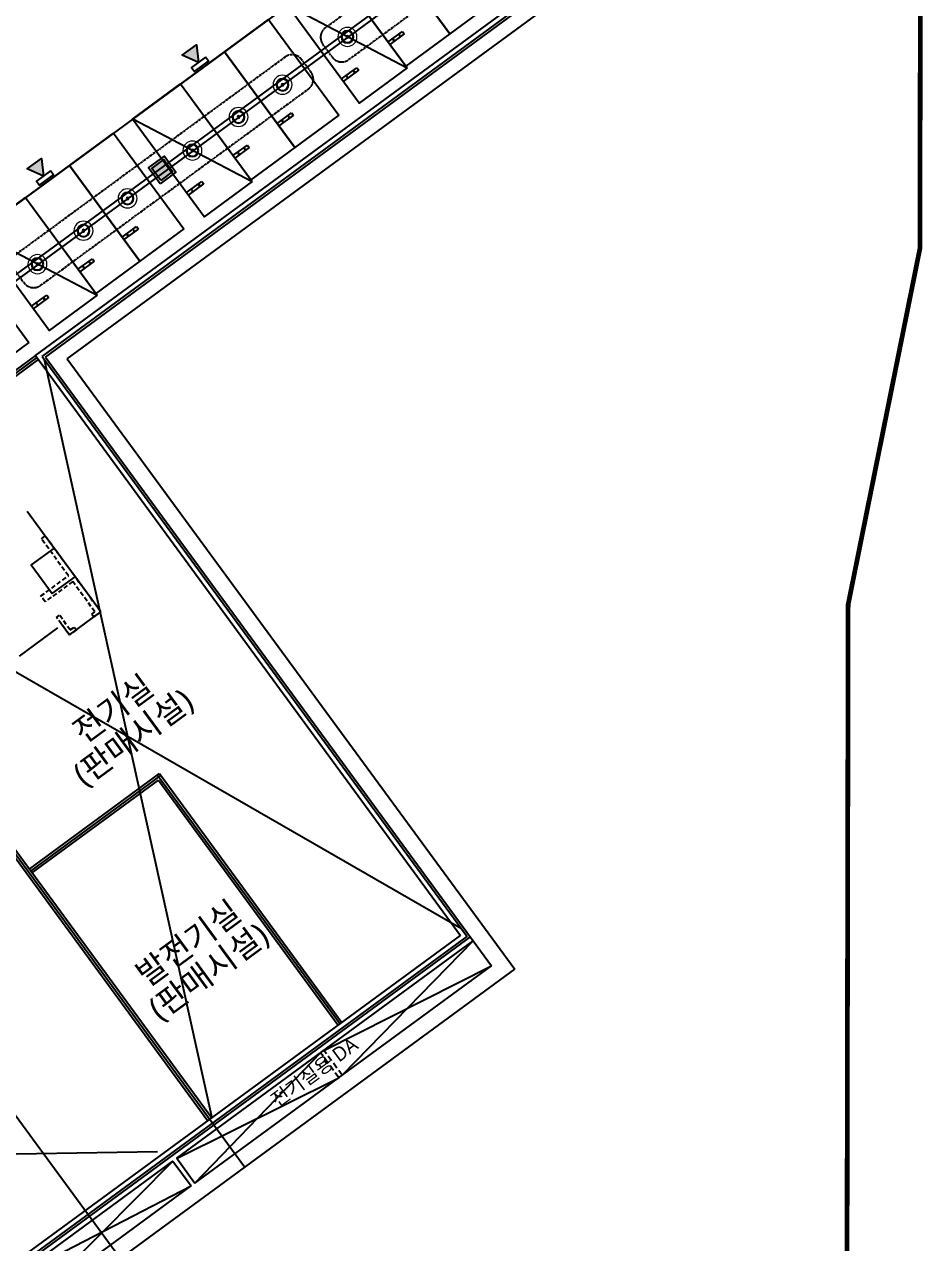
# Model space of a CAD drawing. Header units: millimetres. Extents: x 75184266 to 76346726, y -35850126 to -33679385.
# Drawn here: x 75523858 to 75561417, y -34632031 to -34580696 of the extents above; entities that cross this region are included whole.
import ezdxf
from ezdxf.enums import TextEntityAlignment as Align

# ---------------------------------------------------------------- set-up
doc = ezdxf.new("R2010")
doc.units = ezdxf.units.MM
doc.header["$LTSCALE"] = 50
doc.header["$MEASUREMENT"] = 0
doc.header["$PDMODE"] = 1
doc.header["$PDSIZE"] = -3
for name, pattern in [('CONTINOUS', [0]), ('HIDDEN2', [0.1875, 0.125, -0.0625]), ('PHANTOM2', [1.25, 0.625, -0.125, 0.125, -0.125, 0.125, -0.125]), ('XR-지하3층$0$H', [1.3, 0.8, -0.5]), ('XR-지하3층$0$HIDDEN', [0.375, 0.25, -0.125]), ('단지배치도$0$PHANTOM2', [31.75, 15.875, -3.175, 3.175, -3.175, 3.175, -3.175])]:
    doc.linetypes.add(name, pattern=pattern)
doc.layers.get('0').update_dxf_attribs({"linetype": 'CONTINUOUS'})
doc.layers.get('Defpoints').update_dxf_attribs({"color": 51, "linetype": 'CONTINUOUS'})
doc.layers.add('1-주차면센서', color=3, linetype='CONTINUOUS', lineweight=15)
for name, color, linetype in [('2-주차안내등', 2, 'CONTINUOUS'), ('3-SIO', 1, 'CONTINUOUS'), ('PARKING', 7, 'CONTINUOUS'), ('XR-지하3층$0$CON', 2, 'CONTINUOUS'), ('XR-지하3층$0$일반주차', 8, 'CONTINUOUS'), ('XR-지하3층$0$확장형주차', 8, 'CONTINUOUS'), ('유도관제-RECWAY', 4, 'CONTINOUS')]:
    doc.layers.add(name, color=color, linetype=linetype)
doc.layers.add('건축', color=8, linetype='CONTINUOUS', plot=False)
doc.styles.add('XR-지하3층$0$돋움', font='', dxfattribs={"width": 0.9})
doc.styles.add('XR-지하3층$0$맑은고딕', font='')
doc.styles.get('XR-지하3층$0$돋움').set_extended_font_data('Dotum')
doc.styles.get('XR-지하3층$0$맑은고딕').set_extended_font_data('Malgun Gothic')
doc.dimstyles.new('XR-지하3층$0$20110829_평면도_면적조정$0$std_style', dxfattribs={"dimscale": 400, "dimtxt": 3, "dimasz": 1, "dimexe": 1.5, "dimexo": 2, "dimgap": 1, "dimtad": 1, "dimtoh": 1, "dimdec": 0, "dimzin": 0, "dimdsep": 46, "dimtxsty": 'XR-지하3층$0$돋움', "dimblk": 'XR-지하3층$0$20110829_평면도_면적조정$0$01420DDOT01', "dimblk1": 'XR-지하3층$0$20110829_평면도_면적조정$0$01420DDOT01', "dimblk2": 'XR-지하3층$0$20110829_평면도_면적조정$0$01420DDOT01', "dimcen": 2.5, "dimdle": 8, "dimclrd": 256, "dimclre": 256, "dimclrt": 256, "dimadec": 0, "dimazin": 0, "dimtfac": 1, "dimtdec": 0, "dimtix": 1, "dimtmove": 2, "dimatfit": 3, "dimldrblk": 'XR-지하3층$0$20110829_평면도_면적조정$0$_ClosedBlank', "dimfxl": 1, "dimtolj": 1, "dimtzin": 0, "dimlwd": -1, "dimlwe": -1, "dimarcsym": 0})

# ---------------------------------------------------------------- blocks, each defined once
blk = doc.blocks.new('XR-지하3층$0$일반형 주차')
at = {"layer": 'XR-지하3층$0$일반주차'}
for p, q in [((750, 3865), (0, 3865)), ((0, 3735), (750, 3735)), ((750, 3735), (750, 3865))]:
    blk.add_line(p, q, dxfattribs=at)
blk.add_lwpolyline([(2300, 5000), (0, 5000), (0, 0), (2300, 0)], close=True, dxfattribs=at)
for centre in [(238, 3800), (563, 3800)]:
    blk.add_circle(centre, 17.5, dxfattribs=at)
blk = doc.blocks.new('XR-지하3층$0$확장형 주차')
at = {"layer": 'XR-지하3층$0$확장형주차', "color": 7}
for p, q in [((0, 3965), (800, 3965)), ((0, 3835), (800, 3835)), ((800, 3835), (800, 3965))]:
    blk.add_line(p, q, dxfattribs=at)
blk.add_lwpolyline([(2500, 5100), (0, 0)], dxfattribs=at)
blk.add_lwpolyline([(2500, 5091), (0, 5091), (0, -9), (2500, -9)], close=True, dxfattribs=at)
for centre in [(238, 3900), (613, 3900)]:
    blk.add_circle(centre, 17.5, dxfattribs=at)
blk = doc.blocks.new('XR-지하3층$0$20110829_평면도_면적조정$0$01420DDOT01')
blk.add_line((-1.5, 0), (1.5, 0))
at = {"const_width": 0.5}
blk.add_lwpolyline([(-0.25, 0, 1), (0.25, 0, 1)], format="xyb", close=True, dxfattribs=at)
blk = doc.blocks.new('*D303')
at = {"layer": 'Defpoints', "color": 0, "transparency": 16777216}
for p in [(75609424, -34600115, 0), (75615333, -34608175), (75504905, -34676743, 0)]:
    blk.add_point(p, dxfattribs=at)
at = {"layer": '건축'}
for p, q in [((75609898, -34600760), (75615688, -34608658)), ((75511137, -34684566), (75615011, -34608411)), ((75505378, -34677388), (75511169, -34685287))]:
    blk.add_line(p, q, dxfattribs=at)
at = {"layer": '건축', "xscale": 400, "yscale": 400, "zscale": 400}
for p, rotation in [((75615333, -34608175), 36.24693456144445), ((75510814, -34684803), 216.2469345614445)]:
    blk.add_blockref('XR-지하3층$0$20110829_평면도_면적조정$0$01420DDOT01', p, dxfattribs=dict(at, rotation=rotation))
at = {"layer": '건축', "insert": (75562304, -34645439), "char_height": 1800, "attachment_point": 5, "rotation": 36.2469, "style": 'XR-지하3층$0$돋움'}
blk.add_mtext('\\A1;129600', dxfattribs=at)
blk = doc.blocks.new('XR-지하3층$0$20110829_평면도_면적조정$0$_ClosedBlank')
at = {"color": 0, "linetype": 'ByBlock', "lineweight": -2}
for p, q in [((-1, 0.17), (0, 0)), ((-1, 0.17), (-1, -0.17)), ((0, 0), (-1, -0.17))]:
    blk.add_line(p, q, dxfattribs=at)
blk = doc.blocks.new('XR-지하3층$0$기둥 0620')
at = {"layer": 'XR-지하3층$0$CON', "ltscale": 0.5}
blk.add_lwpolyline([(-600, 0), (600, 0), (600, 1500), (-600, 1500)], close=True, dxfattribs=at)
blk = doc.blocks.new('TIS-주차면센서(확대)')
at = {"layer": '1-주차면센서'}
blk.add_hatch(color=256, dxfattribs=at).paths.add_polyline_path([(43.5, 0, 1), (-43.5, 0, 1)])
h = blk.add_hatch(color=256, dxfattribs=at)
edge = h.paths.add_edge_path()
edge.add_arc((0, 0), 43.5, 0, 360)
for radius in [303.5, 203.5, 173.5, 43.5]:
    blk.add_circle((0, 0), radius, dxfattribs=at)
blk = doc.blocks.new('fh52f')
at = {"layer": '2-주차안내등'}
for points in [[(399980, -281538), (399333, -281164), (399333, -281912)], [(399980, -281903), (399980, -281173), (400188, -281173), (400188, -281903)]]:
    blk.add_lwpolyline(points, close=True, dxfattribs=at)
blk.add_solid([(399333, -281912), (399333, -281164), (399980, -281538)], dxfattribs=at)
blk = doc.blocks.new('rehw6')
at = {"layer": '3-SIO'}
for points in [[(406938, -283999), (406938, -284825), (407763, -284825), (407763, -283999)], [(407038, -284099), (407038, -284725), (407663, -284725), (407663, -284099)]]:
    blk.add_lwpolyline(points, close=True, dxfattribs=at)
for points in [[(407038, -284099), (407663, -284725), (407663, -284099), (407038, -284725)], [(407663, -284099), (407038, -284725), (407663, -284725), (407038, -284099)]]:
    blk.add_solid(points, dxfattribs=at)

msp = doc.modelspace()

# ---------------------------------------------------------------- linework, layer by layer
at = {"layer": 'PARKING', "color": 241, "linetype": '단지배치도$0$PHANTOM2', "ltscale": 0.1}
for p, q in [((75549856.6, -34571090.9, 0), (75536544.5, -34580839.4, 0)), ((75537529.6, -34582183.2, 0), (75550912.8, -34572371.3, 0)), ((75536436.9, -34581538.3, 0), (75536830.7, -34582075.6, 0))]:
    msp.add_line(p, q, dxfattribs=at)
at = {"layer": 'PARKING', "color": 241, "linetype": '단지배치도$0$PHANTOM2', "ltscale": 0.1, "elevation": 0}
msp.add_lwpolyline([(75523448, -34591049.8), (75523841.9, -34591587.1, 0.4142136), (75524540.8, -34591694.7), (75535831.4, -34583417, 0.4142136), (75535939, -34582718.1), (75535545.1, -34582180.8, 0.4142136), (75534846.3, -34582073.2), (75523555.6, -34590351, 0.4142136)], format="xyb", close=True, dxfattribs=at)
at = {"layer": 'PARKING', "color": 241, "linetype": '단지배치도$0$PHANTOM2', "ltscale": 0.1}
for centre, start, end in [((75536840.1, -34581242.7, 0), 126.24693, 216.24693), ((75537234, -34581779.9, 0), 216.24693, 306.24693)]:
    msp.add_arc(centre, 500, start, end, dxfattribs=at)
at = {"layer": '건축', "ltscale": 1000}
for p, q in [((75509552.3, -34598529.5, 0), (75555037.5, -34565182, 0)), ((75524744.2, -34594715.5), (75557141.3, -34570963.6)), ((75525663.5, -34594785.5), (75557719.2, -34571283.9)), ((75524744.2, -34594715.5), (75543546.5, -34620361.4)), ((75525663.5, -34594785.5), (75544524.9, -34620512)), ((75513467.5, -34640553.8), (75542659.6, -34619151.7)), ((75530277.5, -34628477.6), (75542777.8, -34619313)), ((75516233.5, -34641253.8), (75544524.9, -34620512)), ((75531046.1, -34629526), (75543546.5, -34620361.4)), ((75513805.7, -34640553.8), (75530116.2, -34628595.9)), ((75530116.2, -34628595.9), (75530884.8, -34629644.3)), ((75530277.5, -34628477.6), (75531046.1, -34629526)), ((75516004.4, -34640553.8), (75530884.8, -34629644.3))]:
    msp.add_line(p, q, dxfattribs=at)
at = {"layer": '건축', "ltscale": 0.5}
for p, q in [((75524324.9, -34594650.9), (75556852.4, -34570803.4)), ((75524604.4, -34594693.9), (75557045, -34570910.2)), ((75524324.9, -34594650.9), (75511759.6, -34603862.9)), ((75524443.1, -34594812.2), (75511877.9, -34604024.2)), ((75524324.9, -34594650.9), (75542240.3, -34619087.1)), ((75524604.4, -34594693.9), (75542519.8, -34619130.2)), ((75524688.7, -34594818), (75531756.1, -34626773.6)), ((75513760, -34602396.4), (75533153.6, -34628848.9)), ((75542276.7, -34618807.7), (75513958.9, -34602498.6)), ((75513958.9, -34602498.6), (75531756.1, -34626773.6)), ((75513797.6, -34602616.8), (75531594.8, -34626891.8)), ((75524083.9, -34616278.9), (75529553.6, -34612268.8)), ((75529553.6, -34612268.8), (75537240.1, -34622753)), ((75524143, -34616359.6), (75529612.8, -34612349.4)), ((75524202.1, -34616440.2), (75529510.6, -34612548.3)), ((75529473, -34612327.9), (75537159.5, -34622812.1)), ((75529510.6, -34612548.3), (75537078.8, -34622871.2)), ((75513369.3, -34640253.8), (75542240.3, -34619087.1)), ((75513434.8, -34640453.8), (75542519.8, -34619130.2)), ((75542777.8, -34619313), (75537251.3, -34624976.7)), ((75536482.7, -34623928.3, 0.1), (75543546.5, -34620361.4)), ((75536340.8, -34624032.3, 0.1), (75531046.1, -34629526)), ((75530271.9, -34628481.7), (75537109.5, -34625080.7)), ((75480376.9, -34628911.2), (75529470, -34628197, 0)), ((75530116.2, -34628595.9), (75524268.1, -34634495.3)), ((75523499.5, -34633446.9), (75530884.8, -34629644.3))]:
    msp.add_line(p, q, dxfattribs=at)
at = {"layer": '건축', "ltscale": 100}
msp.add_line((75524384, -34594731.5), (75511738.6, -34604002.3), dxfattribs=at)
at = {"layer": '건축', "linetype": 'HIDDEN2', "ltscale": 30}
for p, q in [((75524575.8, -34602375.4), (75524737.1, -34602257.2)), ((75525218, -34605686.6), (75525339, -34605597.9)), ((75526702.6, -34605546.6), (75526831.7, -34605452)), ((75526702.6, -34605546.6), (75526791.3, -34605667.6)), ((75525360, -34605880.1), (75525448.7, -34606001.1)), ((75525791.4, -34606214.8), (75525960.7, -34606090.6)), ((75525960.7, -34606090.6), (75526049.4, -34606211.6))]:
    msp.add_line(p, q, dxfattribs=at)
at = {"layer": '건축', "linetype": 'XR-지하3층$0$HIDDEN', "ltscale": 20}
for p, q in [((75537109.5, -34625080.7, 0.1), (75536340.8, -34624032.3, 0.1)), ((75537251.3, -34624976.7, 0.1), (75536482.7, -34623928.3, 0.1))]:
    msp.add_line(p, q, dxfattribs=at)
at = {"layer": '건축', "linetype": 'PHANTOM2', "ltscale": 50, "const_width": 200}
msp.add_lwpolyline([(75558572.6, -34605145.4), (75561597.6, -34590145.4), (75561659.5, -34553000), (75564717.9, -34517999.9), (75564749.8, -34498884.2), (75475183.7, -34492234.7), (75349445.8, -34482899.8, -0.1151176), (75301447.5, -34507814.4), (75295098.5, -34515540.4), (75291581.4, -34641500.4), (75298553.1, -34648669.4), (75429499.8, -34648668.1), (75454491.8, -34644667.8), (75484498.1, -34644667.5), (75499504.9, -34645667.4), (75547907.3, -34645666.1), (75558522.6, -34635068.3)], format="xyb", close=True, dxfattribs=at)
at = {"layer": '건축'}
msp.add_lwpolyline([(75405276.9, -34489566.3), (75448341.7, -34548305.9), (75437440.5, -34556298), (75442666.2, -34563425.7), (75410966.7, -34586666.1), (75425132.9, -34605988.5), (75479241.4, -34566318.9), (75534889.6, -34642222)], dxfattribs=at)
at = {"layer": '건축', "linetype": 'XR-지하3층$0$H', "ltscale": 50}
msp.add_lwpolyline([(75523658.4, -34607313.8), (75525448.7, -34606001.1), (75525759.1, -34606424.4), (75527081.7, -34605454.7), (75520781.1, -34596862.1)], dxfattribs=at)
at = {"layer": '건축', "linetype": 'HIDDEN2', "ltscale": 30}
for points in [[(75525717, -34603931.8), (75524575.8, -34602375.4)], [(75526174, -34604216.8), (75524737.1, -34602257.2)], [(75525894.4, -34604173.8), (75524733.2, -34605025.3), (75524555.8, -34604783.3), (75525717, -34603931.8)], [(75527081.7, -34605454.7), (75525996.6, -34603974.9)], [(75526831.7, -34605452), (75525894.4, -34604173.8)], [(75525791.4, -34606214.8), (75525339, -34605597.9)], [(75527081.7, -34605454.7), (75526791.3, -34605667.6)], [(75525759.1, -34606424.4), (75525218, -34605686.6)], [(75526049.4, -34606211.6), (75525759.1, -34606424.4)]]:
    msp.add_lwpolyline(points, dxfattribs=at)
at = {"layer": '유도관제-RECWAY', "color": 201, "ltscale": 0.5}
for p, q in [((75551143.8, -34571218.5, 0), (75510306.4, -34601159.1, 0)), ((75510349.5, -34600879.6, 0), (75550864.3, -34571175.5, 0))]:
    msp.add_line(p, q, dxfattribs=at)

# ---------------------------------------------------------------- block references
at = {"layer": '2-주차안내등', "xscale": -1}
for p, rotation in [((75067590, -34426356.6, 0), 126.2677106194265), ((75061057.5, -34431145.8, 0), 126.2677106193537)]:
    msp.add_blockref('fh52f', p, dxfattribs=dict(at, rotation=rotation))
at = {"layer": 'PARKING', "xscale": -1.320000000298023, "yscale": 1.320000000298023, "zscale": 1.319999999948777, "rotation": 90}
for p in [(75537473.6, -34581222.5, 0), (75534736.9, -34583240.2, 0), (75532882, -34584600.1, 0), (75530941.1, -34586011.8, 0), (75528204.4, -34588029.5, 0), (75526349.5, -34589389.4, 0), (75524408.7, -34590801.1, 0)]:
    msp.add_blockref('TIS-주차면센서(확대)', p, dxfattribs=at)
at = {"layer": 'PARKING', "xscale": -1, "rotation": 216.2469333569279}
msp.add_blockref('rehw6', (75369313.6, -35057058.2, 0), dxfattribs=at)
at = {"layer": '건축', "xscale": -1, "rotation": 216.2469349003094}
for name, p in [('XR-지하3층$0$일반형 주차', (75538828.9, -34577067, 0)), ('XR-지하3층$0$일반형 주차', (75536974, -34578426.9, 0)), ('XR-지하3층$0$확장형 주차', (75534957.8, -34579905.1, 0)), ('XR-지하3층$0$일반형 주차', (75532296.4, -34581856.3, 0)), ('XR-지하3층$0$일반형 주차', (75530441.5, -34583216.2, 0)), ('XR-지하3층$0$확장형 주차', (75528425.3, -34584694.4, 0)), ('XR-지하3층$0$일반형 주차', (75525763.9, -34586645.6, 0)), ('XR-지하3층$0$일반형 주차', (75523909, -34588005.5, 0)), ('XR-지하3층$0$확장형 주차', (75521892.8, -34589483.6, 0)), ('XR-지하3층$0$일반형 주차', (75519231.5, -34591434.8, 0))]:
    msp.add_blockref(name, p, dxfattribs=at)
at = {"layer": '건축', "rotation": 36.25147569804023}
msp.add_blockref('XR-지하3층$0$기둥 0620', (75525513.6, -34604329.8), dxfattribs=at)

# ---------------------------------------------------------------- texts
at = {"layer": '건축', "style": 'XR-지하3층$0$맑은고딕'}
for s, p in [('전기실', (75527577.6, -34609521.4)), ('(판매시설)', (75528459, -34610765.1)), ('발전기실', (75530757, -34619394.2)), ('(판매시설)', (75531638.3, -34620637.8))]:
    msp.add_text(s, height=1000, rotation=36.24693, dxfattribs=at).set_placement(p, align=Align.MIDDLE)
at = {"layer": '건축', "ltscale": 0.5, "style": 'XR-지하3층$0$맑은고딕'}
msp.add_text('전기실용 DA', height=600, rotation=36.24693, dxfattribs=at).set_placement((75536070.1, -34624846.3, 0), align=Align.MIDDLE_CENTER)

# ---------------------------------------------------------------- dimensions: what is measured, and where the dimension line sits
at = {"layer": '건축'}
dim = msp.add_linear_dim(base=(75615333.3, -34608174.6), p1=(75504905.2, -34676743.2, 0), p2=(75609424.5, -34600115.1, 0), angle=36.24693, dimstyle='XR-지하3층$0$20110829_평면도_면적조정$0$std_style', override={"dimtxt": 4.5}, dxfattribs=at)
dim.commit()
dim.dimension.update_dxf_attribs({"geometry": '*D303', "text_midpoint": (75562304.3, -34645439.3)})

doc.saveas('drawing.dxf')
